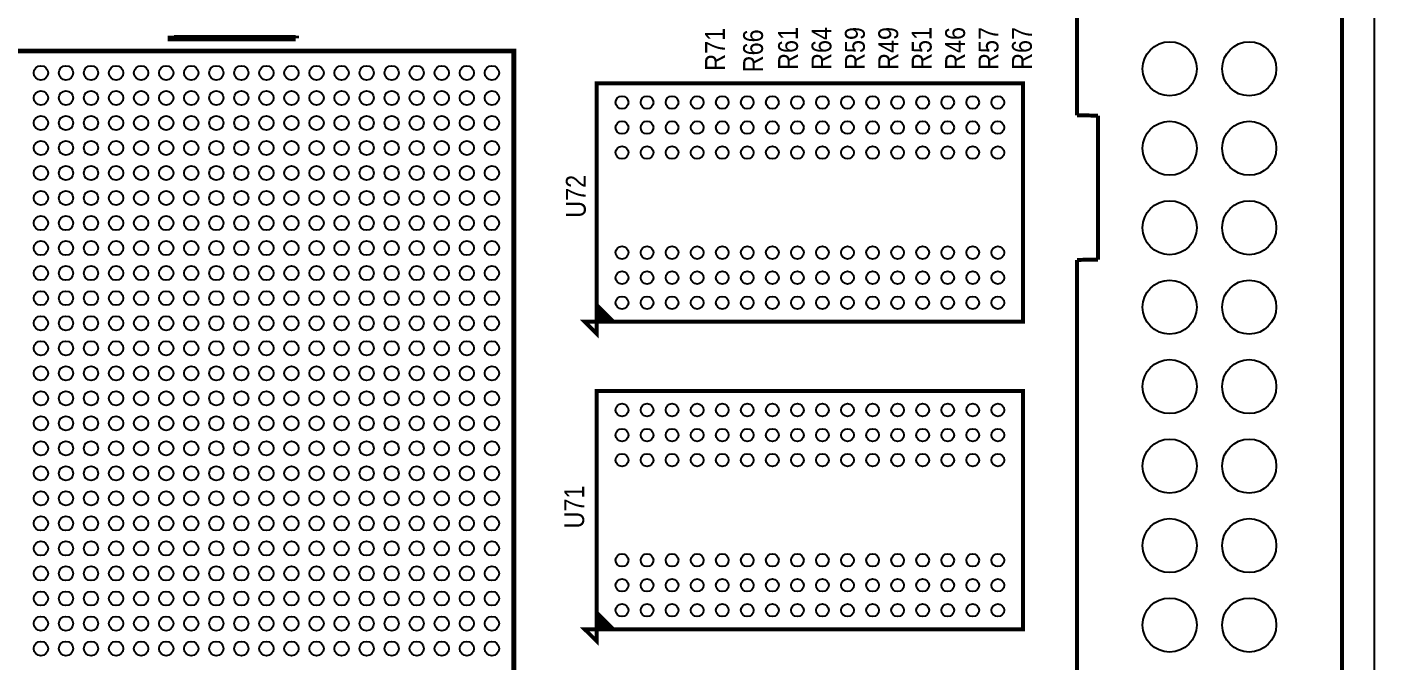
# Model space of a CAD drawing. Extents: x -19 to 132, y -1 to 107.
# Drawn here: x 56.98 to 100, y 27.38 to 47.66 of the extents above; entities that cross this region are included whole.
import ezdxf
from ezdxf.enums import TextEntityAlignment as Align

# ---------------------------------------------------------------- set-up
doc = ezdxf.new("R2010")
doc.units = 0
doc.header["$MEASUREMENT"] = 0
for name, color, linetype in [('BG_OUTLINE', 130, 'CONTINUOUS'), ('PG_SILKSCREEN_TOP', 4, 'CONTINUOUS'), ('PIN_TOP', 134, 'CONTINUOUS'), ('RD_SILKSCREEN_TOP', 130, 'CONTINUOUS')]:
    doc.layers.add(name, color=color, linetype=linetype)

msp = doc.modelspace()

# ---------------------------------------------------------------- linework, layer by layer
at = {"layer": 'BG_OUTLINE'}
msp.add_lwpolyline([(0, 0), (0, 85.000008), (99.9998, 85.000008), (99.9998, 0)], close=True, dxfattribs=at)
at = {"layer": 'PG_SILKSCREEN_TOP'}
for points, const_width in [([(90.511909, 44.831991), (90.511909, 71.806791)], 0.127), ([(98.972091, 71.806791), (98.972091, 13.207009)], 0.127), ([(65.5701, 47.2948), (61.5823, 47.2948), (61.5823, 47.371)], 0.2032), ([(65.5701, 47.371), (65.5701, 47.2948)], 0.2032), ([(91.186, 44.8183), (90.511909, 44.831991)], 0.127), ([(91.186, 40.220392), (91.186, 44.8183)], 0.127), ([(90.511909, 40.206905), (91.186, 40.220392)], 0.127), ([(90.511909, 13.207009), (90.511909, 40.206905)], 0.127), ([(75.686996, 38.254991), (75.204396, 38.737591), (75.204396, 38.610591), (75.534596, 38.280391), (75.432996, 38.280391), (75.229796, 38.483591), (75.178996, 38.432791), (75.178996, 38.229591), (75.331396, 38.229591), (75.331396, 38.254991), (75.204396, 38.381991)], 0.127), ([(75.686996, 28.425191), (75.204396, 28.907791), (75.204396, 28.780791), (75.534596, 28.450591), (75.432996, 28.450591), (75.229796, 28.653791), (75.178996, 28.602991), (75.178996, 28.399791), (75.331396, 28.399791), (75.331396, 28.425191), (75.204396, 28.552191)], 0.127)]:
    msp.add_lwpolyline(points, dxfattribs=dict(at, const_width=const_width))
for points, const_width in [([(49.531092, 23.884687), (72.5313, 23.884687), (72.5313, 46.884895), (49.531092, 46.884895)], 0.1524), ([(75.178996, 45.849591), (75.178996, 38.229591), (88.793396, 38.229591), (88.793396, 45.849591)], 0.127), ([(75.178996, 38.229591), (74.797996, 38.229591), (75.178996, 37.848591)], 0.127), ([(75.178996, 36.019791), (75.178996, 28.399791), (88.793396, 28.399791), (88.793396, 36.019791)], 0.127), ([(75.178996, 28.399791), (74.797996, 28.399791), (75.178996, 28.018791)], 0.127)]:
    msp.add_lwpolyline(points, close=True, dxfattribs=dict(at, const_width=const_width))
at = {"layer": 'PIN_TOP'}
for centre, radius in [((93.472, 46.3169), 0.8636), ((96.012, 46.3169), 0.8636), ((57.431254, 46.184871), 0.2286), ((58.2311, 46.184871), 0.2286), ((59.0312, 46.184871), 0.2286), ((59.8313, 46.184871), 0.2286), ((60.631146, 46.184871), 0.2286), ((61.431246, 46.184871), 0.2286), ((62.231092, 46.184871), 0.2286), ((63.031192, 46.184871), 0.2286), ((63.831292, 46.184871), 0.2286), ((64.631138, 46.184871), 0.2286), ((65.431238, 46.184871), 0.2286), ((66.231084, 46.184871), 0.2286), ((67.031184, 46.184871), 0.2286), ((67.831284, 46.184871), 0.2286), ((68.63113, 46.184871), 0.2286), ((69.43123, 46.184871), 0.2286), ((70.231076, 46.184871), 0.2286), ((71.031176, 46.184871), 0.2286), ((71.831276, 46.184871), 0.2286), ((57.431254, 45.384771), 0.2286), ((58.2311, 45.384771), 0.2286), ((59.0312, 45.384771), 0.2286), ((59.8313, 45.384771), 0.2286), ((60.631146, 45.384771), 0.2286), ((61.431246, 45.384771), 0.2286), ((62.231092, 45.384771), 0.2286), ((63.031192, 45.384771), 0.2286), ((63.831292, 45.384771), 0.2286), ((64.631138, 45.384771), 0.2286), ((65.431238, 45.384771), 0.2286), ((66.231084, 45.384771), 0.2286), ((67.031184, 45.384771), 0.2286), ((67.831284, 45.384771), 0.2286), ((68.63113, 45.384771), 0.2286), ((69.43123, 45.384771), 0.2286), ((70.231076, 45.384771), 0.2286), ((71.031176, 45.384771), 0.2286), ((71.831276, 45.384771), 0.2286), ((75.986208, 45.239483), 0.2032), ((76.786308, 45.239483), 0.2032), ((77.586154, 45.239483), 0.2032), ((78.386254, 45.239483), 0.2032), ((79.1861, 45.239483), 0.2032), ((79.9862, 45.239483), 0.2032), ((80.7863, 45.239483), 0.2032), ((81.586146, 45.239483), 0.2032), ((82.386246, 45.239483), 0.2032), ((83.186092, 45.239483), 0.2032), ((83.986192, 45.239483), 0.2032), ((84.786292, 45.239483), 0.2032), ((85.586138, 45.239483), 0.2032), ((86.386238, 45.239483), 0.2032), ((87.186084, 45.239483), 0.2032), ((87.986184, 45.239483), 0.2032), ((57.431254, 44.584671), 0.2286), ((58.2311, 44.584671), 0.2286), ((59.0312, 44.584671), 0.2286), ((59.8313, 44.584671), 0.2286), ((60.631146, 44.584671), 0.2286), ((61.431246, 44.584671), 0.2286), ((62.231092, 44.584671), 0.2286), ((63.031192, 44.584671), 0.2286), ((63.831292, 44.584671), 0.2286), ((64.631138, 44.584671), 0.2286), ((65.431238, 44.584671), 0.2286), ((66.231084, 44.584671), 0.2286), ((67.031184, 44.584671), 0.2286), ((67.831284, 44.584671), 0.2286), ((68.63113, 44.584671), 0.2286), ((69.43123, 44.584671), 0.2286), ((70.231076, 44.584671), 0.2286), ((71.031176, 44.584671), 0.2286), ((71.831276, 44.584671), 0.2286), ((75.986208, 44.439637), 0.2032), ((76.786308, 44.439637), 0.2032), ((77.586154, 44.439637), 0.2032), ((78.386254, 44.439637), 0.2032), ((79.1861, 44.439637), 0.2032), ((79.9862, 44.439637), 0.2032), ((80.7863, 44.439637), 0.2032), ((81.586146, 44.439637), 0.2032), ((82.386246, 44.439637), 0.2032), ((83.186092, 44.439637), 0.2032), ((83.986192, 44.439637), 0.2032), ((84.786292, 44.439637), 0.2032), ((85.586138, 44.439637), 0.2032), ((86.386238, 44.439637), 0.2032), ((87.186084, 44.439637), 0.2032), ((87.986184, 44.439637), 0.2032), ((93.472, 43.7769), 0.8636), ((96.012, 43.7769), 0.8636), ((57.431254, 43.784825), 0.2286), ((58.2311, 43.784825), 0.2286), ((59.0312, 43.784825), 0.2286), ((59.8313, 43.784825), 0.2286), ((60.631146, 43.784825), 0.2286), ((61.431246, 43.784825), 0.2286), ((62.231092, 43.784825), 0.2286), ((63.031192, 43.784825), 0.2286), ((63.831292, 43.784825), 0.2286), ((64.631138, 43.784825), 0.2286), ((65.431238, 43.784825), 0.2286), ((66.231084, 43.784825), 0.2286), ((67.031184, 43.784825), 0.2286), ((67.831284, 43.784825), 0.2286), ((68.63113, 43.784825), 0.2286), ((69.43123, 43.784825), 0.2286), ((70.231076, 43.784825), 0.2286), ((71.031176, 43.784825), 0.2286), ((71.831276, 43.784825), 0.2286), ((75.986208, 43.639537), 0.2032), ((76.786308, 43.639537), 0.2032), ((77.586154, 43.639537), 0.2032), ((78.386254, 43.639537), 0.2032), ((79.1861, 43.639537), 0.2032), ((79.9862, 43.639537), 0.2032), ((80.7863, 43.639537), 0.2032), ((81.586146, 43.639537), 0.2032), ((82.386246, 43.639537), 0.2032), ((83.186092, 43.639537), 0.2032), ((83.986192, 43.639537), 0.2032), ((84.786292, 43.639537), 0.2032), ((85.586138, 43.639537), 0.2032), ((86.386238, 43.639537), 0.2032), ((87.186084, 43.639537), 0.2032), ((87.986184, 43.639537), 0.2032), ((57.431254, 42.984725), 0.2286), ((58.2311, 42.984725), 0.2286), ((59.0312, 42.984725), 0.2286), ((59.8313, 42.984725), 0.2286), ((60.631146, 42.984725), 0.2286), ((61.431246, 42.984725), 0.2286), ((62.231092, 42.984725), 0.2286), ((63.031192, 42.984725), 0.2286), ((63.831292, 42.984725), 0.2286), ((64.631138, 42.984725), 0.2286), ((65.431238, 42.984725), 0.2286), ((66.231084, 42.984725), 0.2286), ((67.031184, 42.984725), 0.2286), ((67.831284, 42.984725), 0.2286), ((68.63113, 42.984725), 0.2286), ((69.43123, 42.984725), 0.2286), ((70.231076, 42.984725), 0.2286), ((71.031176, 42.984725), 0.2286), ((71.831276, 42.984725), 0.2286), ((57.431254, 42.184879), 0.2286), ((58.2311, 42.184879), 0.2286), ((59.0312, 42.184879), 0.2286), ((59.8313, 42.184879), 0.2286), ((60.631146, 42.184879), 0.2286), ((61.431246, 42.184879), 0.2286), ((62.231092, 42.184879), 0.2286), ((63.031192, 42.184879), 0.2286), ((63.831292, 42.184879), 0.2286), ((64.631138, 42.184879), 0.2286), ((65.431238, 42.184879), 0.2286), ((66.231084, 42.184879), 0.2286), ((67.031184, 42.184879), 0.2286), ((67.831284, 42.184879), 0.2286), ((68.63113, 42.184879), 0.2286), ((69.43123, 42.184879), 0.2286), ((70.231076, 42.184879), 0.2286), ((71.031176, 42.184879), 0.2286), ((71.831276, 42.184879), 0.2286), ((93.472, 41.2369), 0.8636), ((96.012, 41.2369), 0.8636), ((57.431254, 41.384779), 0.2286), ((58.2311, 41.384779), 0.2286), ((59.0312, 41.384779), 0.2286), ((59.8313, 41.384779), 0.2286), ((60.631146, 41.384779), 0.2286), ((61.431246, 41.384779), 0.2286), ((62.231092, 41.384779), 0.2286), ((63.031192, 41.384779), 0.2286), ((63.831292, 41.384779), 0.2286), ((64.631138, 41.384779), 0.2286), ((65.431238, 41.384779), 0.2286), ((66.231084, 41.384779), 0.2286), ((67.031184, 41.384779), 0.2286), ((67.831284, 41.384779), 0.2286), ((68.63113, 41.384779), 0.2286), ((69.43123, 41.384779), 0.2286), ((70.231076, 41.384779), 0.2286), ((71.031176, 41.384779), 0.2286), ((71.831276, 41.384779), 0.2286), ((57.431254, 40.584679), 0.2286), ((58.2311, 40.584679), 0.2286), ((59.0312, 40.584679), 0.2286), ((59.8313, 40.584679), 0.2286), ((60.631146, 40.584679), 0.2286), ((61.431246, 40.584679), 0.2286), ((62.231092, 40.584679), 0.2286), ((63.031192, 40.584679), 0.2286), ((63.831292, 40.584679), 0.2286), ((64.631138, 40.584679), 0.2286), ((65.431238, 40.584679), 0.2286), ((66.231084, 40.584679), 0.2286), ((67.031184, 40.584679), 0.2286), ((67.831284, 40.584679), 0.2286), ((68.63113, 40.584679), 0.2286), ((69.43123, 40.584679), 0.2286), ((70.231076, 40.584679), 0.2286), ((71.031176, 40.584679), 0.2286), ((71.831276, 40.584679), 0.2286), ((75.986208, 40.439645), 0.2032), ((76.786308, 40.439645), 0.2032), ((77.586154, 40.439645), 0.2032), ((78.386254, 40.439645), 0.2032), ((79.1861, 40.439645), 0.2032), ((79.9862, 40.439645), 0.2032), ((80.7863, 40.439645), 0.2032), ((81.586146, 40.439645), 0.2032), ((82.386246, 40.439645), 0.2032), ((83.186092, 40.439645), 0.2032), ((83.986192, 40.439645), 0.2032), ((84.786292, 40.439645), 0.2032), ((85.586138, 40.439645), 0.2032), ((86.386238, 40.439645), 0.2032), ((87.186084, 40.439645), 0.2032), ((87.986184, 40.439645), 0.2032), ((57.431254, 39.784833), 0.2286), ((58.2311, 39.784833), 0.2286), ((59.0312, 39.784833), 0.2286), ((59.8313, 39.784833), 0.2286), ((60.631146, 39.784833), 0.2286), ((61.431246, 39.784833), 0.2286), ((62.231092, 39.784833), 0.2286), ((63.031192, 39.784833), 0.2286), ((63.831292, 39.784833), 0.2286), ((64.631138, 39.784833), 0.2286), ((65.431238, 39.784833), 0.2286), ((66.231084, 39.784833), 0.2286), ((67.031184, 39.784833), 0.2286), ((67.831284, 39.784833), 0.2286), ((68.63113, 39.784833), 0.2286), ((69.43123, 39.784833), 0.2286), ((70.231076, 39.784833), 0.2286), ((71.031176, 39.784833), 0.2286), ((71.831276, 39.784833), 0.2286), ((75.986208, 39.639545), 0.2032), ((76.786308, 39.639545), 0.2032), ((77.586154, 39.639545), 0.2032), ((78.386254, 39.639545), 0.2032), ((79.1861, 39.639545), 0.2032), ((79.9862, 39.639545), 0.2032), ((80.7863, 39.639545), 0.2032), ((81.586146, 39.639545), 0.2032), ((82.386246, 39.639545), 0.2032), ((83.186092, 39.639545), 0.2032), ((83.986192, 39.639545), 0.2032), ((84.786292, 39.639545), 0.2032), ((85.586138, 39.639545), 0.2032), ((86.386238, 39.639545), 0.2032), ((87.186084, 39.639545), 0.2032), ((87.986184, 39.639545), 0.2032), ((57.431254, 38.984733), 0.2286), ((58.2311, 38.984733), 0.2286), ((59.0312, 38.984733), 0.2286), ((59.8313, 38.984733), 0.2286), ((60.631146, 38.984733), 0.2286), ((61.431246, 38.984733), 0.2286), ((62.231092, 38.984733), 0.2286), ((63.031192, 38.984733), 0.2286), ((63.831292, 38.984733), 0.2286), ((64.631138, 38.984733), 0.2286), ((65.431238, 38.984733), 0.2286), ((66.231084, 38.984733), 0.2286), ((67.031184, 38.984733), 0.2286), ((67.831284, 38.984733), 0.2286), ((68.63113, 38.984733), 0.2286), ((69.43123, 38.984733), 0.2286), ((70.231076, 38.984733), 0.2286), ((71.031176, 38.984733), 0.2286), ((71.831276, 38.984733), 0.2286), ((93.472, 38.6969), 0.8636), ((96.012, 38.6969), 0.8636), ((75.986208, 38.839699), 0.2032), ((76.786308, 38.839699), 0.2032), ((77.586154, 38.839699), 0.2032), ((78.386254, 38.839699), 0.2032), ((79.1861, 38.839699), 0.2032), ((79.9862, 38.839699), 0.2032), ((80.7863, 38.839699), 0.2032), ((81.586146, 38.839699), 0.2032), ((82.386246, 38.839699), 0.2032), ((83.186092, 38.839699), 0.2032), ((83.986192, 38.839699), 0.2032), ((84.786292, 38.839699), 0.2032), ((85.586138, 38.839699), 0.2032), ((86.386238, 38.839699), 0.2032), ((87.186084, 38.839699), 0.2032), ((87.986184, 38.839699), 0.2032), ((57.431254, 38.184887), 0.2286), ((58.2311, 38.184887), 0.2286), ((59.0312, 38.184887), 0.2286), ((59.8313, 38.184887), 0.2286), ((60.631146, 38.184887), 0.2286), ((61.431246, 38.184887), 0.2286), ((62.231092, 38.184887), 0.2286), ((63.031192, 38.184887), 0.2286), ((63.831292, 38.184887), 0.2286), ((64.631138, 38.184887), 0.2286), ((65.431238, 38.184887), 0.2286), ((66.231084, 38.184887), 0.2286), ((67.031184, 38.184887), 0.2286), ((67.831284, 38.184887), 0.2286), ((68.63113, 38.184887), 0.2286), ((69.43123, 38.184887), 0.2286), ((70.231076, 38.184887), 0.2286), ((71.031176, 38.184887), 0.2286), ((71.831276, 38.184887), 0.2286), ((57.431254, 37.384787), 0.2286), ((58.2311, 37.384787), 0.2286), ((59.0312, 37.384787), 0.2286), ((59.8313, 37.384787), 0.2286), ((60.631146, 37.384787), 0.2286), ((61.431246, 37.384787), 0.2286), ((62.231092, 37.384787), 0.2286), ((63.031192, 37.384787), 0.2286), ((63.831292, 37.384787), 0.2286), ((64.631138, 37.384787), 0.2286), ((65.431238, 37.384787), 0.2286), ((66.231084, 37.384787), 0.2286), ((67.031184, 37.384787), 0.2286), ((67.831284, 37.384787), 0.2286), ((68.63113, 37.384787), 0.2286), ((69.43123, 37.384787), 0.2286), ((70.231076, 37.384787), 0.2286), ((71.031176, 37.384787), 0.2286), ((71.831276, 37.384787), 0.2286), ((93.472, 36.1569), 0.8636), ((96.012, 36.1569), 0.8636), ((57.431254, 36.584687), 0.2286), ((58.2311, 36.584687), 0.2286), ((59.0312, 36.584687), 0.2286), ((59.8313, 36.584687), 0.2286), ((60.631146, 36.584687), 0.2286), ((61.431246, 36.584687), 0.2286), ((62.231092, 36.584687), 0.2286), ((63.031192, 36.584687), 0.2286), ((63.831292, 36.584687), 0.2286), ((64.631138, 36.584687), 0.2286), ((65.431238, 36.584687), 0.2286), ((66.231084, 36.584687), 0.2286), ((67.031184, 36.584687), 0.2286), ((67.831284, 36.584687), 0.2286), ((68.63113, 36.584687), 0.2286), ((69.43123, 36.584687), 0.2286), ((70.231076, 36.584687), 0.2286), ((71.031176, 36.584687), 0.2286), ((71.831276, 36.584687), 0.2286), ((57.431254, 35.784841), 0.2286), ((58.2311, 35.784841), 0.2286), ((59.0312, 35.784841), 0.2286), ((59.8313, 35.784841), 0.2286), ((60.631146, 35.784841), 0.2286), ((61.431246, 35.784841), 0.2286), ((62.231092, 35.784841), 0.2286), ((63.031192, 35.784841), 0.2286), ((63.831292, 35.784841), 0.2286), ((64.631138, 35.784841), 0.2286), ((65.431238, 35.784841), 0.2286), ((66.231084, 35.784841), 0.2286), ((67.031184, 35.784841), 0.2286), ((67.831284, 35.784841), 0.2286), ((68.63113, 35.784841), 0.2286), ((69.43123, 35.784841), 0.2286), ((70.231076, 35.784841), 0.2286), ((71.031176, 35.784841), 0.2286), ((71.831276, 35.784841), 0.2286), ((75.986208, 35.409683), 0.2032), ((76.786308, 35.409683), 0.2032), ((77.586154, 35.409683), 0.2032), ((78.386254, 35.409683), 0.2032), ((79.1861, 35.409683), 0.2032), ((79.9862, 35.409683), 0.2032), ((80.7863, 35.409683), 0.2032), ((81.586146, 35.409683), 0.2032), ((82.386246, 35.409683), 0.2032), ((83.186092, 35.409683), 0.2032), ((83.986192, 35.409683), 0.2032), ((84.786292, 35.409683), 0.2032), ((85.586138, 35.409683), 0.2032), ((86.386238, 35.409683), 0.2032), ((87.186084, 35.409683), 0.2032), ((87.986184, 35.409683), 0.2032), ((57.431254, 34.984741), 0.2286), ((58.2311, 34.984741), 0.2286), ((59.0312, 34.984741), 0.2286), ((59.8313, 34.984741), 0.2286), ((60.631146, 34.984741), 0.2286), ((61.431246, 34.984741), 0.2286), ((62.231092, 34.984741), 0.2286), ((63.031192, 34.984741), 0.2286), ((63.831292, 34.984741), 0.2286), ((64.631138, 34.984741), 0.2286), ((65.431238, 34.984741), 0.2286), ((66.231084, 34.984741), 0.2286), ((67.031184, 34.984741), 0.2286), ((67.831284, 34.984741), 0.2286), ((68.63113, 34.984741), 0.2286), ((69.43123, 34.984741), 0.2286), ((70.231076, 34.984741), 0.2286), ((71.031176, 34.984741), 0.2286), ((71.831276, 34.984741), 0.2286), ((57.431254, 34.184895), 0.2286), ((58.2311, 34.184895), 0.2286), ((59.0312, 34.184895), 0.2286), ((59.8313, 34.184895), 0.2286), ((60.631146, 34.184895), 0.2286), ((61.431246, 34.184895), 0.2286), ((62.231092, 34.184895), 0.2286), ((63.031192, 34.184895), 0.2286), ((63.831292, 34.184895), 0.2286), ((64.631138, 34.184895), 0.2286), ((65.431238, 34.184895), 0.2286), ((66.231084, 34.184895), 0.2286), ((67.031184, 34.184895), 0.2286), ((67.831284, 34.184895), 0.2286), ((68.63113, 34.184895), 0.2286), ((69.43123, 34.184895), 0.2286), ((70.231076, 34.184895), 0.2286), ((71.031176, 34.184895), 0.2286), ((71.831276, 34.184895), 0.2286), ((75.986208, 34.609837), 0.2032), ((76.786308, 34.609837), 0.2032), ((77.586154, 34.609837), 0.2032), ((78.386254, 34.609837), 0.2032), ((79.1861, 34.609837), 0.2032), ((79.9862, 34.609837), 0.2032), ((80.7863, 34.609837), 0.2032), ((81.586146, 34.609837), 0.2032), ((82.386246, 34.609837), 0.2032), ((83.186092, 34.609837), 0.2032), ((83.986192, 34.609837), 0.2032), ((84.786292, 34.609837), 0.2032), ((85.586138, 34.609837), 0.2032), ((86.386238, 34.609837), 0.2032), ((87.186084, 34.609837), 0.2032), ((87.986184, 34.609837), 0.2032), ((93.472, 33.6169), 0.8636), ((96.012, 33.6169), 0.8636), ((75.986208, 33.809737), 0.2032), ((76.786308, 33.809737), 0.2032), ((77.586154, 33.809737), 0.2032), ((78.386254, 33.809737), 0.2032), ((79.1861, 33.809737), 0.2032), ((79.9862, 33.809737), 0.2032), ((80.7863, 33.809737), 0.2032), ((81.586146, 33.809737), 0.2032), ((82.386246, 33.809737), 0.2032), ((83.186092, 33.809737), 0.2032), ((83.986192, 33.809737), 0.2032), ((84.786292, 33.809737), 0.2032), ((85.586138, 33.809737), 0.2032), ((86.386238, 33.809737), 0.2032), ((87.186084, 33.809737), 0.2032), ((87.986184, 33.809737), 0.2032), ((57.431254, 33.384795), 0.2286), ((58.2311, 33.384795), 0.2286), ((59.0312, 33.384795), 0.2286), ((59.8313, 33.384795), 0.2286), ((60.631146, 33.384795), 0.2286), ((61.431246, 33.384795), 0.2286), ((62.231092, 33.384795), 0.2286), ((63.031192, 33.384795), 0.2286), ((63.831292, 33.384795), 0.2286), ((64.631138, 33.384795), 0.2286), ((65.431238, 33.384795), 0.2286), ((66.231084, 33.384795), 0.2286), ((67.031184, 33.384795), 0.2286), ((67.831284, 33.384795), 0.2286), ((68.63113, 33.384795), 0.2286), ((69.43123, 33.384795), 0.2286), ((70.231076, 33.384795), 0.2286), ((71.031176, 33.384795), 0.2286), ((71.831276, 33.384795), 0.2286), ((57.431254, 32.584695), 0.2286), ((58.2311, 32.584695), 0.2286), ((59.0312, 32.584695), 0.2286), ((59.8313, 32.584695), 0.2286), ((60.631146, 32.584695), 0.2286), ((61.431246, 32.584695), 0.2286), ((62.231092, 32.584695), 0.2286), ((63.031192, 32.584695), 0.2286), ((63.831292, 32.584695), 0.2286), ((64.631138, 32.584695), 0.2286), ((65.431238, 32.584695), 0.2286), ((66.231084, 32.584695), 0.2286), ((67.031184, 32.584695), 0.2286), ((67.831284, 32.584695), 0.2286), ((68.63113, 32.584695), 0.2286), ((69.43123, 32.584695), 0.2286), ((70.231076, 32.584695), 0.2286), ((71.031176, 32.584695), 0.2286), ((71.831276, 32.584695), 0.2286), ((57.431254, 31.784849), 0.2286), ((58.2311, 31.784849), 0.2286), ((59.0312, 31.784849), 0.2286), ((59.8313, 31.784849), 0.2286), ((60.631146, 31.784849), 0.2286), ((61.431246, 31.784849), 0.2286), ((62.231092, 31.784849), 0.2286), ((63.031192, 31.784849), 0.2286), ((63.831292, 31.784849), 0.2286), ((64.631138, 31.784849), 0.2286), ((65.431238, 31.784849), 0.2286), ((66.231084, 31.784849), 0.2286), ((67.031184, 31.784849), 0.2286), ((67.831284, 31.784849), 0.2286), ((68.63113, 31.784849), 0.2286), ((69.43123, 31.784849), 0.2286), ((70.231076, 31.784849), 0.2286), ((71.031176, 31.784849), 0.2286), ((71.831276, 31.784849), 0.2286), ((93.472, 31.0769), 0.8636), ((96.012, 31.0769), 0.8636), ((57.431254, 30.984749), 0.2286), ((58.2311, 30.984749), 0.2286), ((59.0312, 30.984749), 0.2286), ((59.8313, 30.984749), 0.2286), ((60.631146, 30.984749), 0.2286), ((61.431246, 30.984749), 0.2286), ((62.231092, 30.984749), 0.2286), ((63.031192, 30.984749), 0.2286), ((63.831292, 30.984749), 0.2286), ((64.631138, 30.984749), 0.2286), ((65.431238, 30.984749), 0.2286), ((66.231084, 30.984749), 0.2286), ((67.031184, 30.984749), 0.2286), ((67.831284, 30.984749), 0.2286), ((68.63113, 30.984749), 0.2286), ((69.43123, 30.984749), 0.2286), ((70.231076, 30.984749), 0.2286), ((71.031176, 30.984749), 0.2286), ((71.831276, 30.984749), 0.2286), ((75.986208, 30.609845), 0.2032), ((76.786308, 30.609845), 0.2032), ((77.586154, 30.609845), 0.2032), ((78.386254, 30.609845), 0.2032), ((79.1861, 30.609845), 0.2032), ((79.9862, 30.609845), 0.2032), ((80.7863, 30.609845), 0.2032), ((81.586146, 30.609845), 0.2032), ((82.386246, 30.609845), 0.2032), ((83.186092, 30.609845), 0.2032), ((83.986192, 30.609845), 0.2032), ((84.786292, 30.609845), 0.2032), ((85.586138, 30.609845), 0.2032), ((86.386238, 30.609845), 0.2032), ((87.186084, 30.609845), 0.2032), ((87.986184, 30.609845), 0.2032), ((57.431254, 30.184903), 0.2286), ((58.2311, 30.184903), 0.2286), ((59.0312, 30.184903), 0.2286), ((59.8313, 30.184903), 0.2286), ((60.631146, 30.184903), 0.2286), ((61.431246, 30.184903), 0.2286), ((62.231092, 30.184903), 0.2286), ((63.031192, 30.184903), 0.2286), ((63.831292, 30.184903), 0.2286), ((64.631138, 30.184903), 0.2286), ((65.431238, 30.184903), 0.2286), ((66.231084, 30.184903), 0.2286), ((67.031184, 30.184903), 0.2286), ((67.831284, 30.184903), 0.2286), ((68.63113, 30.184903), 0.2286), ((69.43123, 30.184903), 0.2286), ((70.231076, 30.184903), 0.2286), ((71.031176, 30.184903), 0.2286), ((71.831276, 30.184903), 0.2286), ((75.986208, 29.809745), 0.2032), ((76.786308, 29.809745), 0.2032), ((77.586154, 29.809745), 0.2032), ((78.386254, 29.809745), 0.2032), ((79.1861, 29.809745), 0.2032), ((79.9862, 29.809745), 0.2032), ((80.7863, 29.809745), 0.2032), ((81.586146, 29.809745), 0.2032), ((82.386246, 29.809745), 0.2032), ((83.186092, 29.809745), 0.2032), ((83.986192, 29.809745), 0.2032), ((84.786292, 29.809745), 0.2032), ((85.586138, 29.809745), 0.2032), ((86.386238, 29.809745), 0.2032), ((87.186084, 29.809745), 0.2032), ((87.986184, 29.809745), 0.2032), ((57.431254, 29.384803), 0.2286), ((58.2311, 29.384803), 0.2286), ((59.0312, 29.384803), 0.2286), ((59.8313, 29.384803), 0.2286), ((60.631146, 29.384803), 0.2286), ((61.431246, 29.384803), 0.2286), ((62.231092, 29.384803), 0.2286), ((63.031192, 29.384803), 0.2286), ((63.831292, 29.384803), 0.2286), ((64.631138, 29.384803), 0.2286), ((65.431238, 29.384803), 0.2286), ((66.231084, 29.384803), 0.2286), ((67.031184, 29.384803), 0.2286), ((67.831284, 29.384803), 0.2286), ((68.63113, 29.384803), 0.2286), ((69.43123, 29.384803), 0.2286), ((70.231076, 29.384803), 0.2286), ((71.031176, 29.384803), 0.2286), ((71.831276, 29.384803), 0.2286), ((93.472, 28.5369), 0.8636), ((96.012, 28.5369), 0.8636), ((75.986208, 29.009899), 0.2032), ((76.786308, 29.009899), 0.2032), ((77.586154, 29.009899), 0.2032), ((78.386254, 29.009899), 0.2032), ((79.1861, 29.009899), 0.2032), ((79.9862, 29.009899), 0.2032), ((80.7863, 29.009899), 0.2032), ((81.586146, 29.009899), 0.2032), ((82.386246, 29.009899), 0.2032), ((83.186092, 29.009899), 0.2032), ((83.986192, 29.009899), 0.2032), ((84.786292, 29.009899), 0.2032), ((85.586138, 29.009899), 0.2032), ((86.386238, 29.009899), 0.2032), ((87.186084, 29.009899), 0.2032), ((87.986184, 29.009899), 0.2032), ((57.431254, 28.584703), 0.2286), ((58.2311, 28.584703), 0.2286), ((59.0312, 28.584703), 0.2286), ((59.8313, 28.584703), 0.2286), ((60.631146, 28.584703), 0.2286), ((61.431246, 28.584703), 0.2286), ((62.231092, 28.584703), 0.2286), ((63.031192, 28.584703), 0.2286), ((63.831292, 28.584703), 0.2286), ((64.631138, 28.584703), 0.2286), ((65.431238, 28.584703), 0.2286), ((66.231084, 28.584703), 0.2286), ((67.031184, 28.584703), 0.2286), ((67.831284, 28.584703), 0.2286), ((68.63113, 28.584703), 0.2286), ((69.43123, 28.584703), 0.2286), ((70.231076, 28.584703), 0.2286), ((71.031176, 28.584703), 0.2286), ((71.831276, 28.584703), 0.2286), ((57.431254, 27.784857), 0.2286), ((58.2311, 27.784857), 0.2286), ((59.0312, 27.784857), 0.2286), ((59.8313, 27.784857), 0.2286), ((60.631146, 27.784857), 0.2286), ((61.431246, 27.784857), 0.2286), ((62.231092, 27.784857), 0.2286), ((63.031192, 27.784857), 0.2286), ((63.831292, 27.784857), 0.2286), ((64.631138, 27.784857), 0.2286), ((65.431238, 27.784857), 0.2286), ((66.231084, 27.784857), 0.2286), ((67.031184, 27.784857), 0.2286), ((67.831284, 27.784857), 0.2286), ((68.63113, 27.784857), 0.2286), ((69.43123, 27.784857), 0.2286), ((70.231076, 27.784857), 0.2286), ((71.031176, 27.784857), 0.2286), ((71.831276, 27.784857), 0.2286)]:
    msp.add_circle(centre, radius, dxfattribs=at)

# ---------------------------------------------------------------- texts
at = {"layer": 'RD_SILKSCREEN_TOP', "width": 0.88}
for s, p in [('R71', (79.2734, 46.2534)), ('R66', (80.487596, 46.205191)), ('R61', (81.605196, 46.281391)), ('R64', (82.671996, 46.281391)), ('R59', (83.738796, 46.281391)), ('R49', (84.805596, 46.281391)), ('R51', (85.872396, 46.281391)), ('R46', (86.939196, 46.281391)), ('R57', (88.005996, 46.281391)), ('R67', (89.072796, 46.281391))]:
    msp.add_text(s, height=0.635, rotation=90, dxfattribs=at).set_placement(p)
for s, p in [('U72', (74.8284, 42.2402)), ('U71', (74.7776, 32.3088))]:
    msp.add_text(s, height=0.635, rotation=90, dxfattribs=at).set_placement(p, align=Align.CENTER)

doc.saveas('drawing.dxf')
